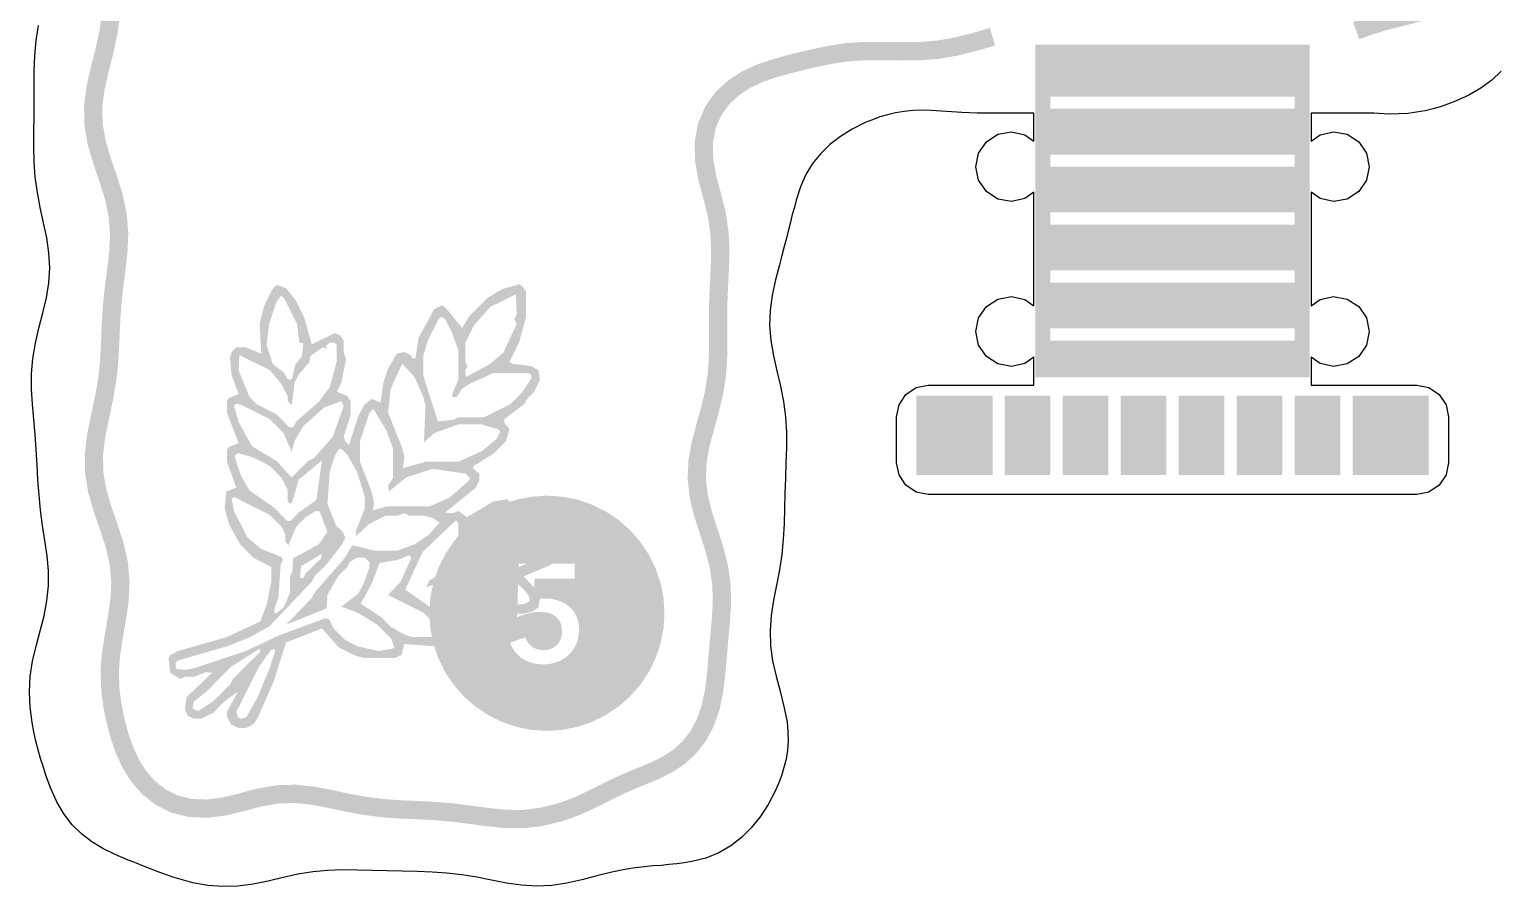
# Model space of a CAD drawing. Header units: millimetres. Extents: x 6 to 297, y 55 to 451.
# Drawn here: x 206.96 to 251.96, y 175.76 to 201.99 of the extents above; entities that cross this region are included whole.
import ezdxf

# ---------------------------------------------------------------- set-up
doc = ezdxf.new("R2010")
doc.units = ezdxf.units.MM
doc.layers.add('CUT', color=1, linetype='Continuous')
doc.layers.add('RASTER', color=7, linetype='Continuous')

msp = doc.modelspace()

# ---------------------------------------------------------------- hatches: boundary and pattern name
at = {"layer": 'RASTER'}
msp.add_hatch(color=7, dxfattribs=at).paths.add_polyline_path([(236.364, 202.037), (235.808, 201.877), (235.262, 201.74), (234.725, 201.648), (234.187, 201.607), (233.639, 201.602), (233.08, 201.609), (232.514, 201.608), (232.223, 201.591), (231.935, 201.57), (231.408, 201.489), (230.927, 201.388), (230.483, 201.283), (230.058, 201.175), (229.637, 201.056), (229.209, 200.908), (228.777, 200.708), (228.356, 200.437), (227.971, 200.083), (227.653, 199.643), (227.43, 199.128), (227.324, 198.56), (227.335, 197.966), (227.441, 197.376), (227.523, 197.069), (227.598, 196.787), (227.728, 196.263), (227.804, 195.751), (227.829, 195.236), (227.816, 194.712), (227.788, 194.175), (227.766, 193.63), (227.76, 193.085), (227.765, 192.545), (227.762, 192.016), (227.729, 191.497), (227.653, 190.981), (227.532, 190.46), (227.382, 189.925), (227.236, 189.373), (227.133, 188.805), (227.108, 188.225), (227.174, 187.646), (227.313, 187.08), (227.49, 186.532), (227.661, 186.002), (227.792, 185.486), (227.864, 184.978), (227.879, 184.467), (227.849, 183.945), (227.8, 183.41), (227.754, 182.869), (227.727, 182.581), (227.706, 182.299), (227.64, 181.778), (227.54, 181.305), (227.394, 180.884), (227.198, 180.517), (226.957, 180.208), (226.678, 179.954), (226.373, 179.751), (226.048, 179.586), (225.707, 179.442), (225.348, 179.296), (224.968, 179.131), (224.562, 178.935), (224.121, 178.713), (223.629, 178.484), (223.367, 178.385), (223.104, 178.293), (222.589, 178.167), (222.085, 178.105), (221.577, 178.107), (221.057, 178.157), (220.522, 178.229), (219.978, 178.299), (219.429, 178.347), (218.884, 178.376), (218.348, 178.398), (217.821, 178.434), (217.298, 178.5), (216.772, 178.596), (216.234, 178.711), (215.681, 178.816), (215.113, 178.876), (214.535, 178.86), (213.974, 178.763), (213.678, 178.692), (213.401, 178.611), (212.874, 178.485), (212.379, 178.421), (211.919, 178.439), (211.5, 178.545), (211.126, 178.732), (210.803, 178.987), (210.532, 179.297), (210.313, 179.646), (210.137, 180.026), (209.995, 180.429), (209.879, 180.855), (209.785, 181.304), (209.72, 181.778), (209.698, 182.287), (209.713, 182.546), (209.735, 182.812), (209.818, 183.362), (209.916, 183.923), (209.998, 184.501), (210.026, 185.093), (209.974, 185.692), (209.84, 186.283), (209.653, 186.859), (209.46, 187.414), (209.305, 187.951), (209.22, 188.474), (209.216, 188.994), (209.283, 189.525), (209.395, 190.074), (209.517, 190.638), (209.617, 191.213), (209.679, 191.79), (209.711, 192.36), (209.733, 192.919), (209.767, 193.471), (209.824, 194.022), (209.897, 194.581), (209.962, 195.153), (209.987, 195.74), (209.941, 196.335), (209.818, 196.927), (209.64, 197.504), (209.448, 198.062), (209.29, 198.601), (209.2, 199.124), (209.193, 199.642), (209.263, 200.169), (209.389, 200.713), (209.532, 201.275), (209.655, 201.851), (209.736, 202.432), (209.774, 203.008), (209.787, 203.575), (209.8, 204.131), (209.829, 204.683), (209.875, 205.239), (209.922, 205.807), (209.94, 206.388), (209.901, 206.979), (209.791, 207.568), (209.625, 208.147), (209.44, 208.708), (209.282, 209.249), (209.189, 209.773), (209.178, 210.29), (209.25, 210.813), (209.385, 211.354), (209.545, 211.914), (209.69, 212.49), (209.789, 213.073), (209.834, 213.656), (209.84, 214.229), (209.832, 214.791), (209.833, 215.341), (209.849, 215.607), (209.868, 215.863), (209.943, 216.36), (210.04, 216.818), (210.143, 217.251), (210.247, 217.664), (210.36, 218.063), (210.493, 218.449), (210.664, 218.821), (210.887, 219.169), (211.171, 219.477), (211.515, 219.728), (211.916, 219.901), (212.366, 219.985), (212.858, 219.975), (213.39, 219.878), (213.668, 219.803), (213.957, 219.726), (214.532, 219.585), (215.12, 219.501), (215.705, 219.478), (216.278, 219.496), (216.839, 219.525), (217.392, 219.544), (217.947, 219.546), (218.51, 219.541), (219.085, 219.554), (219.668, 219.608), (220.25, 219.716), (220.823, 219.865), (221.379, 220.021), (221.917, 220.144), (222.438, 220.2), (222.955, 220.172), (223.482, 220.062), (224.027, 219.894), (224.592, 219.709), (225.173, 219.55), (225.764, 219.453), (226.354, 219.427), (226.934, 219.456), (227.499, 219.508), (228.054, 219.555), (228.606, 219.584), (229.163, 219.597), (229.731, 219.614), (230.308, 219.659), (230.888, 219.747), (231.462, 219.874), (232.021, 220.014), (232.562, 220.129), (233.087, 220.185), (233.604, 220.16), (234.13, 220.054), (234.672, 219.885), (235.235, 219.692), (235.815, 219.521), (236.408, 219.412), (237.003, 219.382), (237.588, 219.419), (238.158, 219.491), (238.715, 219.566), (239.265, 219.622), (239.817, 219.654), (240.378, 219.677), (240.949, 219.713), (241.526, 219.781), (242.099, 219.884), (242.661, 220.004), (243.206, 220.108), (243.734, 220.161), (244.254, 220.14), (244.779, 220.04), (245.32, 219.873), (245.879, 219.677), (246.445, 219.5), (246.735, 219.421), (247.015, 219.362), (247.527, 219.277), (248, 219.222), (248.435, 219.17), (248.834, 219.096), (249.198, 218.982), (249.527, 218.821), (249.822, 218.61), (250.084, 218.351), (250.316, 218.044), (250.523, 217.693), (250.714, 217.299), (250.893, 216.865), (251.061, 216.389), (251.204, 215.872), (251.252, 215.599), (251.291, 215.334), (251.308, 214.82), (251.258, 214.319), (251.139, 213.81), (250.968, 213.285), (250.779, 212.743), (250.614, 212.183), (250.512, 211.61), (250.494, 211.032), (250.553, 210.463), (250.659, 209.909), (250.777, 209.371), (250.878, 208.844), (250.946, 208.322), (250.984, 207.796), (251.006, 207.261), (251.032, 206.717), (251.076, 206.172), (251.099, 205.884), (251.125, 205.6), (251.137, 205.07), (251.091, 204.581), (250.975, 204.14), (250.786, 203.753), (250.533, 203.426), (250.228, 203.164), (249.887, 202.965), (249.524, 202.819), (249.148, 202.71), (248.759, 202.615), (248.354, 202.511), (247.929, 202.381), (247.478, 202.223), (247.664, 201.694), (248.105, 201.849), (248.506, 201.972), (248.895, 202.071), (249.293, 202.168), (249.708, 202.289), (250.135, 202.462), (250.554, 202.709), (250.94, 203.041), (251.263, 203.458), (251.501, 203.945), (251.643, 204.484), (251.697, 205.05), (251.685, 205.626), (251.657, 205.931), (251.635, 206.217), (251.591, 206.753), (251.566, 207.285), (251.544, 207.827), (251.504, 208.378), (251.431, 208.933), (251.326, 209.483), (251.208, 210.022), (251.107, 210.545), (251.054, 211.052), (251.069, 211.551), (251.159, 212.054), (251.312, 212.571), (251.499, 213.106), (251.679, 213.659), (251.811, 214.227), (251.868, 214.802), (251.85, 215.374), (251.805, 215.688), (251.748, 216.004), (251.595, 216.557), (251.417, 217.064), (251.225, 217.528), (251.017, 217.957), (250.782, 218.356), (250.506, 218.719), (250.184, 219.039), (249.814, 219.302), (249.405, 219.503), (248.969, 219.639), (248.52, 219.724), (248.066, 219.778), (247.606, 219.832), (247.115, 219.914), (246.866, 219.965), (246.606, 220.037), (246.056, 220.209), (245.495, 220.406), (244.914, 220.583), (244.319, 220.697), (243.718, 220.721), (243.126, 220.662), (242.55, 220.553), (241.991, 220.434), (241.443, 220.335), (240.899, 220.271), (240.349, 220.237), (239.789, 220.214), (239.221, 220.18), (238.65, 220.123), (238.086, 220.047), (237.535, 219.977), (236.999, 219.942), (236.473, 219.968), (235.946, 220.066), (235.405, 220.226), (234.847, 220.418), (234.269, 220.597), (233.673, 220.716), (233.07, 220.745), (232.474, 220.683), (231.895, 220.56), (231.333, 220.419), (230.785, 220.298), (230.245, 220.216), (229.701, 220.174), (229.148, 220.157), (228.585, 220.144), (228.016, 220.114), (227.45, 220.066), (226.894, 220.015), (226.353, 219.988), (225.822, 220.011), (225.293, 220.098), (224.753, 220.245), (224.197, 220.428), (223.621, 220.605), (223.027, 220.727), (222.424, 220.76), (221.824, 220.697), (221.241, 220.564), (220.677, 220.406), (220.128, 220.263), (219.59, 220.163), (219.052, 220.113), (218.506, 220.101), (217.948, 220.106), (217.382, 220.104), (216.815, 220.085), (216.255, 220.056), (215.707, 220.039), (215.171, 220.06), (214.639, 220.136), (214.094, 220.27), (213.813, 220.344), (213.505, 220.427), (212.915, 220.532), (212.321, 220.544), (211.753, 220.438), (211.238, 220.215), (210.799, 219.896), (210.444, 219.512), (210.173, 219.091), (209.973, 218.659), (209.825, 218.231), (209.706, 217.809), (209.598, 217.385), (209.493, 216.941), (209.392, 216.459), (209.312, 215.933), (209.29, 215.644), (209.273, 215.353), (209.272, 214.787), (209.28, 214.228), (209.274, 213.68), (209.233, 213.142), (209.142, 212.605), (209.004, 212.06), (208.843, 211.499), (208.7, 210.919), (208.619, 210.322), (208.631, 209.718), (208.737, 209.121), (208.905, 208.542), (209.089, 207.982), (209.245, 207.439), (209.345, 206.908), (209.38, 206.378), (209.363, 205.839), (209.317, 205.285), (209.27, 204.721), (209.24, 204.152), (209.227, 203.587), (209.214, 203.033), (209.178, 202.489), (209.103, 201.949), (208.986, 201.403), (208.844, 200.845), (208.712, 200.269), (208.633, 199.675), (208.642, 199.072), (208.744, 198.474), (208.914, 197.892), (209.107, 197.33), (209.275, 196.786), (209.386, 196.256), (209.426, 195.731), (209.404, 195.197), (209.341, 194.649), (209.267, 194.087), (209.208, 193.517), (209.173, 192.948), (209.151, 192.386), (209.12, 191.836), (209.062, 191.291), (208.967, 190.745), (208.847, 190.189), (208.73, 189.617), (208.656, 189.027), (208.661, 188.427), (208.758, 187.828), (208.926, 187.244), (209.122, 186.68), (209.3, 186.134), (209.42, 185.605), (209.466, 185.082), (209.44, 184.554), (209.363, 184.011), (209.265, 183.452), (209.179, 182.883), (209.154, 182.585), (209.137, 182.282), (209.162, 181.729), (209.233, 181.209), (209.334, 180.724), (209.46, 180.262), (209.618, 179.815), (209.821, 179.379), (210.083, 178.962), (210.417, 178.58), (210.826, 178.258), (211.306, 178.019), (211.84, 177.885), (212.404, 177.861), (212.976, 177.934), (213.54, 178.069), (213.822, 178.15), (214.083, 178.214), (214.591, 178.303), (215.091, 178.316), (215.599, 178.262), (216.123, 178.162), (216.662, 178.047), (217.213, 177.946), (217.767, 177.877), (218.317, 177.839), (218.858, 177.816), (219.389, 177.788), (219.917, 177.741), (220.449, 177.674), (220.992, 177.6), (221.549, 177.547), (222.118, 177.546), (222.69, 177.616), (223.255, 177.753), (223.559, 177.858), (223.853, 177.97), (224.364, 178.208), (224.81, 178.432), (225.202, 178.621), (225.565, 178.78), (225.921, 178.924), (226.285, 179.078), (226.657, 179.268), (227.024, 179.514), (227.368, 179.828), (227.668, 180.213), (227.907, 180.66), (228.08, 181.155), (228.193, 181.685), (228.263, 182.238), (228.286, 182.535), (228.312, 182.82), (228.358, 183.36), (228.408, 183.903), (228.439, 184.459), (228.423, 185.026), (228.341, 185.595), (228.199, 186.157), (228.023, 186.704), (227.852, 187.234), (227.725, 187.746), (227.669, 188.245), (227.69, 188.742), (227.783, 189.251), (227.923, 189.778), (228.075, 190.321), (228.203, 190.877), (228.286, 191.438), (228.322, 191.997), (228.326, 192.546), (228.321, 193.084), (228.326, 193.616), (228.348, 194.149), (228.376, 194.69), (228.389, 195.243), (228.362, 195.806), (228.278, 196.372), (228.141, 196.925), (228.065, 197.214), (227.989, 197.491), (227.893, 198.023), (227.883, 198.515), (227.966, 198.965), (228.14, 199.366), (228.39, 199.71), (228.699, 199.994), (229.047, 200.217), (229.418, 200.388), (229.805, 200.522), (230.203, 200.634), (230.616, 200.738), (231.049, 200.842), (231.507, 200.938), (232.004, 201.013), (232.26, 201.032), (232.526, 201.048), (233.077, 201.049), (233.638, 201.041), (234.211, 201.047), (234.794, 201.092), (235.378, 201.191), (235.953, 201.336), (236.518, 201.498)])
h = msp.add_hatch(color=7, dxfattribs=at)
h.paths.add_polyline_path([(246.154, 201.526), (237.748, 201.526), (237.748, 191.346), (246.154, 191.346)])
h.paths.add_polyline_path([(245.687, 199.938), (245.687, 199.565), (238.215, 199.565), (238.215, 199.938), (245.687, 199.938)], flags=0)
h.paths.add_polyline_path([(245.687, 198.164), (245.687, 197.79), (238.215, 197.79), (238.215, 198.164), (245.687, 198.164)], flags=0)
h.paths.add_polyline_path([(245.687, 196.389), (245.687, 196.016), (238.215, 196.016), (238.215, 196.389), (245.687, 196.389)], flags=0)
h.paths.add_polyline_path([(245.687, 194.615), (245.687, 194.241), (238.215, 194.241), (238.215, 194.615), (245.687, 194.615)], flags=0)
h.paths.add_polyline_path([(245.687, 192.84), (245.687, 192.466), (238.215, 192.466), (238.215, 192.84), (245.687, 192.84)], flags=0)
h = msp.add_hatch(color=7, dxfattribs=at)
h.paths.add_polyline_path([(214.531, 194.171), (214.817, 194.071), (215.103, 193.713), (215.367, 193.191), (215.603, 192.355), (216.297, 192.691), (216.461, 192.641), (216.583, 192.476), (216.583, 192.119), (216.654, 191.904), (216.511, 191.189), (216.368, 190.903), (216.676, 190.781), (216.797, 190.617), (216.797, 190.188), (216.583, 189.544), (216.633, 189.38), (216.747, 189.28), (217.012, 190.116), (217.205, 190.495), (217.441, 190.688), (217.706, 190.567), (217.799, 191.189), (217.942, 191.618), (218.206, 192.069), (218.442, 192.119), (218.635, 192.026), (218.678, 191.926), (218.778, 191.926), (218.871, 192.548), (219.35, 193.427), (219.586, 193.549), (219.679, 193.499), (220.208, 192.855), (220.423, 193.213), (220.995, 193.785), (221.445, 194.049), (221.946, 194.192), (222.039, 194.142), (222.161, 193.978), (222.161, 193.191), (221.946, 192.405), (221.66, 191.833), (221.732, 191.761), (222.304, 191.69), (222.54, 191.568), (222.59, 191.26), (222.397, 190.881), (222.211, 190.71), (222.11, 190.524), (221.496, 190.066), (221.496, 189.952), (221.66, 189.759), (221.538, 189.38), (221.181, 189.022), (220.566, 188.636), (220.537, 188.565), (220.73, 188.4), (220.73, 188.186), (220.609, 187.95), (219.679, 187.206), (219.944, 187.185), (220.087, 187.256), (220.351, 187.063), (221.159, 187.542), (221.588, 187.614), (221.803, 187.399), (221.753, 186.848), (223.162, 186.898), (223.541, 186.705), (223.591, 186.398), (223.469, 186.162), (222.897, 185.59), (222.089, 185.254), (222.468, 184.846), (222.59, 184.61), (222.54, 184.303), (222.375, 184.181), (222.089, 184.11), (221.159, 184.11), (221.088, 184.038), (221.038, 183.731), (220.873, 183.609), (219.944, 183.609), (219.801, 183.681), (219.751, 183.659), (219.801, 183.538), (219.751, 183.23), (219.443, 183.109), (218.442, 183.18), (218.349, 182.844), (218.156, 182.751), (217.226, 182.751), (216.94, 182.823), (216.418, 183.087), (215.918, 183.659), (214.817, 183.23), (214.438, 182.036), (213.959, 180.942), (213.816, 180.727), (213.58, 180.606), (213.365, 180.606), (213.129, 180.727), (213.007, 180.963), (213.007, 181.106), (213.344, 181.728), (212.915, 181.414), (212.6, 181.085), (212.221, 180.892), (212.006, 180.892), (211.813, 180.985), (211.72, 181.178), (211.77, 181.557), (212.557, 182.3), (212.364, 182.322), (212.006, 182.179), (211.72, 182.179), (211.577, 182.107), (211.27, 182.3), (211.22, 182.751), (211.27, 182.844), (211.506, 182.966), (213.007, 183.395), (214.03, 183.874), (214.223, 184.396), (214.366, 185.111), (214.366, 185.54), (213.844, 185.804), (213.415, 186.233), (213.079, 186.827), (212.936, 187.328), (212.986, 187.85), (213.294, 187.971), (213.007, 188.758), (213.007, 189.115), (213.058, 189.208), (213.365, 189.33), (213.007, 190.259), (213.007, 190.617), (213.058, 190.71), (213.365, 190.831), (213.151, 191.403), (213.1, 191.926), (213.151, 192.119), (213.294, 192.262), (213.58, 192.262), (214.059, 192.069), (214.009, 192.977), (214.152, 193.549), (214.416, 194.071)])
h.paths.add_polyline_path([(221.853, 193.885), (221.066, 193.499), (220.566, 192.927), (220.301, 192.405), (220.301, 191.833), (220.373, 191.69), (220.301, 191.547), (220.323, 191.353), (221.038, 191.74), (221.467, 192.097), (221.875, 192.977), (221.803, 193.12), (221.875, 193.263)], flags=0)
h.paths.add_polyline_path([(214.652, 193.835), (214.509, 193.62), (214.295, 192.977), (214.223, 192.333), (214.416, 191.74), (214.745, 191.496), (214.845, 191.311), (214.938, 191.26), (215.01, 191.332), (215.103, 191.74), (215.296, 191.976), (215.346, 192.383), (215.224, 192.405), (215.153, 192.977), (214.745, 193.785)], flags=0)
h.paths.add_polyline_path([(219.586, 193.191), (219.493, 193.141), (219.157, 192.476), (219.014, 191.976), (219.014, 191.403), (219.465, 189.995), (219.944, 190.045), (220.087, 190.116), (220.873, 190.116), (221.681, 190.524), (222.039, 190.881), (222.325, 191.311), (222.325, 191.425), (222.232, 191.475), (221.159, 191.475), (220.423, 191.139), (220.208, 190.996), (220.037, 190.738), (219.922, 190.738), (219.894, 190.81), (220.087, 191.26), (220.087, 192.19), (219.894, 192.712), (219.679, 193.141)], flags=0)
h.paths.add_polyline_path([(216.154, 192.405), (216.032, 192.312), (216.061, 192.212), (215.939, 192.262), (215.56, 191.997), (215.532, 191.811), (215.203, 191.425), (215.081, 191.189), (214.988, 190.495), (214.867, 190.617), (214.867, 190.76), (214.674, 191.139), (214.316, 191.568), (213.386, 192.026), (213.365, 191.547), (213.701, 190.738), (213.916, 190.524), (214.531, 190.209), (214.917, 189.809), (215.031, 189.809), (215.131, 189.995), (215.818, 190.595), (216.154, 191.046), (216.368, 191.833), (216.368, 192.333), (216.297, 192.405)], flags=0)
h.paths.add_polyline_path([(218.371, 191.761), (218.013, 190.974), (217.942, 190.259), (218.371, 189.187), (218.442, 188.901), (218.392, 188.565), (219.086, 188.758), (220.087, 188.758), (220.823, 189.094), (221.252, 189.451), (221.374, 189.687), (221.302, 189.759), (220.802, 189.902), (220.087, 189.902), (219.35, 189.637), (219.036, 189.351), (219.086, 190.474), (219.014, 190.76), (218.75, 191.353)], flags=0)
h.paths.add_polyline_path([(216.511, 190.617), (215.989, 190.424), (215.346, 189.852), (215.081, 189.401), (214.988, 189.065), (214.745, 189.637), (214.316, 190.066), (213.508, 190.474), (213.294, 190.545), (213.222, 190.474), (213.365, 189.973), (213.773, 189.237), (214.531, 188.779), (214.988, 188.279), (215.489, 188.779), (215.675, 188.879), (216.247, 189.523), (216.583, 190.474)], flags=0)
h.paths.add_polyline_path([(217.491, 190.381), (217.37, 190.259), (217.083, 189.401), (217.083, 188.758), (217.441, 187.828), (217.513, 187.471), (217.462, 187.277), (217.942, 187.399), (219.229, 187.399), (219.822, 187.664), (220.394, 188.164), (220.444, 188.257), (220.301, 188.4), (219.3, 188.543), (218.492, 188.279), (217.963, 187.85), (217.942, 188.043), (218.085, 188.257), (218.085, 189.187), (217.892, 189.709)], flags=0)
h.paths.add_polyline_path([(216.49, 189.165), (216.418, 189.137), (216.297, 188.901), (216.154, 188.472), (216.082, 187.471), (216.347, 186.806), (216.533, 186.634), (216.633, 186.448), (216.533, 186.233), (216.032, 185.59), (215.703, 185.275), (215.603, 185.089), (214.316, 183.731), (213.723, 183.395), (213.007, 183.109), (211.506, 182.679), (211.434, 182.608), (211.456, 182.415), (211.792, 182.393), (212.078, 182.465), (213.58, 182.966), (214.652, 183.466), (216.011, 183.967), (216.132, 183.945), (216.275, 183.659), (216.633, 183.302), (217.012, 183.109), (217.656, 182.966), (218.135, 183.058), (218.035, 183.345), (217.605, 183.774), (217.033, 184.131), (216.511, 184.324), (217.033, 184.732), (217.226, 185.111), (217.37, 185.54), (217.37, 185.683), (217.226, 185.826), (217.012, 185.826), (216.776, 185.704), (216.676, 185.518), (216.418, 185.275), (216.082, 184.682), (216.061, 184.274), (214.817, 183.774), (215.603, 184.589), (215.703, 184.775), (216.604, 185.804), (216.847, 186.205), (217.513, 186.04), (218.228, 186.04), (218.75, 186.233), (219.179, 186.519), (219.515, 186.898), (219.3, 187.041), (219.014, 187.113), (218.585, 187.113), (218.442, 187.185), (218.228, 187.113), (217.87, 187.113), (217.348, 186.848), (216.962, 186.491), (216.962, 186.662), (217.226, 187.328), (217.226, 187.685), (216.991, 188.45), (216.676, 188.994)], flags=0)
h.paths.add_polyline_path([(213.344, 189.022), (213.243, 188.951), (213.294, 188.758), (213.437, 188.329), (213.701, 187.878), (214.459, 187.349), (214.845, 186.949), (214.96, 186.949), (215.203, 187.206), (215.746, 187.592), (215.918, 188.808), (215.203, 188.207), (215.01, 187.542), (214.938, 187.471), (214.867, 187.542), (214.867, 187.9), (214.674, 188.279), (214.316, 188.636), (213.794, 188.901)], flags=0)
h.paths.add_polyline_path([(213.222, 187.685), (213.151, 187.614), (213.222, 187.256), (213.63, 186.448), (214.059, 186.09), (214.674, 185.847), (214.724, 185.754), (214.652, 185.611), (214.581, 184.61), (214.438, 184.181), (214.509, 184.11), (214.745, 184.303), (214.938, 184.753), (214.938, 185.254), (215.01, 185.397), (215.031, 185.804), (215.818, 186.233), (216.082, 186.612), (215.846, 187.235), (215.725, 187.256), (215.417, 187.063), (215.131, 186.777), (214.888, 186.205), (214.795, 186.326), (214.795, 186.541), (214.674, 186.777), (214.316, 187.134)], flags=0)
h.paths.add_polyline_path([(221.496, 187.378), (220.78, 187.063), (220.351, 186.634), (219.801, 185.254), (220.466, 184.775), (220.637, 184.589), (220.873, 184.467), (221.088, 184.396), (222.089, 184.396), (222.282, 184.489), (222.254, 184.632), (222.11, 184.846), (221.681, 185.204), (221.016, 185.468), (220.659, 185.468), (220.516, 185.397), (220.444, 185.468), (220.752, 185.661), (221.181, 186.162), (221.445, 186.755), (221.517, 187.041)], flags=0)
h.paths.add_polyline_path([(220.015, 186.97), (218.993, 185.99), (218.464, 184.846), (219.179, 184.346), (219.493, 184.017), (219.729, 183.895), (220.587, 183.824), (220.78, 183.917), (220.68, 184.131), (220.466, 184.417), (220.108, 184.703), (219.443, 185.039), (219.107, 184.918), (219.207, 185.132), (219.393, 185.232), (219.679, 185.518), (219.944, 186.04), (220.087, 186.541), (220.087, 186.898)], flags=0)
h.paths.add_polyline_path([(222.304, 186.684), (221.946, 186.612), (221.567, 186.419), (221.109, 185.704), (221.588, 185.54), (221.946, 185.54), (222.754, 185.876), (223.255, 186.376), (223.305, 186.469), (223.255, 186.562), (222.804, 186.684)], flags=0)
h.paths.add_polyline_path([(215.918, 185.947), (215.274, 185.561), (215.246, 185.204), (215.346, 185.204), (215.417, 185.347), (215.889, 185.804)], flags=0)
h.paths.add_polyline_path([(218.585, 185.897), (218.228, 185.754), (217.677, 185.661), (217.441, 185.039), (217.105, 184.417), (217.748, 183.988), (217.992, 183.731), (218.442, 183.466), (218.657, 183.395), (219.443, 183.395), (219.515, 183.538), (219.393, 183.774), (219.036, 184.131), (217.942, 184.682), (218.321, 185.089), (218.657, 185.826)], flags=0)
h.paths.add_polyline_path([(214.009, 183.037), (213.129, 182.486), (212.385, 181.728), (211.985, 181.414), (211.956, 181.199), (212.128, 181.128), (212.6, 181.442), (213.1, 181.943), (213.201, 182.129), (214.03, 182.944)], flags=0)
h.paths.add_polyline_path([(214.438, 183.037), (214.345, 182.987), (213.987, 182.486), (213.294, 181.106), (213.344, 180.942), (213.437, 180.892), (213.601, 180.942), (213.937, 181.535), (214.295, 182.393), (214.488, 182.987)], flags=0)
h = msp.add_hatch(color=7, dxfattribs=at)
h.paths.add_polyline_path([(249.797, 190.785), (234.106, 190.785), (234.106, 188.357), (249.797, 188.357)])
h.paths.add_polyline_path([(247.462, 190.785), (247.462, 188.357), (247.088, 188.357), (247.088, 190.785), (247.462, 190.785)], flags=0)
h.paths.add_polyline_path([(245.687, 190.785), (245.687, 188.357), (245.314, 188.357), (245.314, 190.785), (245.687, 190.785)], flags=0)
h.paths.add_polyline_path([(243.913, 190.785), (243.913, 188.357), (243.539, 188.357), (243.539, 190.785), (243.913, 190.785)], flags=0)
h.paths.add_polyline_path([(242.138, 190.785), (242.138, 188.357), (241.765, 188.357), (241.765, 190.785), (242.138, 190.785)], flags=0)
h.paths.add_polyline_path([(240.364, 190.785), (240.364, 188.357), (239.99, 188.357), (239.99, 190.785), (240.364, 190.785)], flags=0)
h.paths.add_polyline_path([(238.589, 190.785), (238.589, 188.357), (238.215, 188.357), (238.215, 190.785), (238.589, 190.785)], flags=0)
h.paths.add_polyline_path([(236.814, 190.785), (236.814, 188.357), (236.441, 188.357), (236.441, 190.785), (236.814, 190.785)], flags=0)
h = msp.add_hatch(color=7, dxfattribs=at)
h.paths.add_polyline_path([(226.401, 184.123), (226.371, 183.653), (226.279, 183.191), (226.127, 182.746), (225.919, 182.323), (225.657, 181.932), (225.347, 181.578), (224.993, 181.267), (224.601, 181.006), (224.179, 180.797), (223.733, 180.646), (223.272, 180.554), (222.802, 180.523), (222.332, 180.554), (221.87, 180.646), (221.424, 180.797), (221.002, 181.006), (220.61, 181.267), (220.256, 181.578), (219.946, 181.932), (219.684, 182.323), (219.476, 182.746), (219.325, 183.191), (219.233, 183.653), (219.202, 184.123), (219.233, 184.593), (219.325, 185.055), (219.476, 185.501), (219.684, 185.923), (219.946, 186.314), (220.256, 186.668), (220.61, 186.979), (221.002, 187.24), (221.424, 187.449), (221.87, 187.6), (222.332, 187.692), (222.802, 187.723), (223.272, 187.692), (223.733, 187.6), (224.179, 187.449), (224.601, 187.24), (224.993, 186.979), (225.347, 186.668), (225.657, 186.314), (225.919, 185.923), (226.127, 185.501), (226.279, 185.055), (226.371, 184.593)])
h.paths.add_polyline_path([(223.651, 185.185), (223.651, 185.644), (221.939, 185.644), (221.888, 184), (221.906, 184.008), (221.924, 184.017), (221.942, 184.025), (221.961, 184.033), (221.981, 184.041), (222.001, 184.048), (222.022, 184.056), (222.043, 184.064), (222.065, 184.071), (222.087, 184.078), (222.109, 184.085), (222.132, 184.092), (222.154, 184.098), (222.176, 184.105), (222.199, 184.111), (222.222, 184.117), (222.245, 184.122), (222.268, 184.128), (222.291, 184.133), (222.314, 184.137), (222.338, 184.142), (222.361, 184.146), (222.385, 184.149), (222.409, 184.153), (222.432, 184.156), (222.456, 184.158), (222.479, 184.161), (222.502, 184.162), (222.524, 184.164), (222.546, 184.165), (222.568, 184.165), (222.589, 184.166), (222.62, 184.165), (222.651, 184.164), (222.681, 184.162), (222.711, 184.159), (222.742, 184.155), (222.772, 184.15), (222.802, 184.144), (222.831, 184.138), (222.861, 184.13), (222.889, 184.121), (222.917, 184.111), (222.944, 184.1), (222.971, 184.087), (222.997, 184.073), (223.022, 184.057), (223.046, 184.04), (223.069, 184.022), (223.091, 184.002), (223.113, 183.981), (223.132, 183.959), (223.151, 183.935), (223.169, 183.91), (223.186, 183.883), (223.201, 183.855), (223.215, 183.826), (223.227, 183.794), (223.237, 183.761), (223.246, 183.726), (223.252, 183.689), (223.257, 183.65), (223.259, 183.609), (223.26, 183.567), (223.26, 183.533), (223.258, 183.5), (223.254, 183.469), (223.249, 183.438), (223.243, 183.407), (223.235, 183.378), (223.226, 183.35), (223.216, 183.322), (223.204, 183.296), (223.192, 183.27), (223.178, 183.246), (223.163, 183.223), (223.148, 183.201), (223.131, 183.18), (223.113, 183.16), (223.095, 183.142), (223.075, 183.124), (223.055, 183.108), (223.034, 183.092), (223.012, 183.078), (222.989, 183.065), (222.966, 183.053), (222.941, 183.042), (222.916, 183.031), (222.891, 183.022), (222.865, 183.015), (222.838, 183.008), (222.811, 183.003), (222.784, 182.999), (222.756, 182.996), (222.728, 182.994), (222.7, 182.993), (222.65, 182.995), (222.601, 183), (222.555, 183.008), (222.51, 183.02), (222.466, 183.036), (222.425, 183.054), (222.385, 183.076), (222.347, 183.102), (222.311, 183.13), (222.278, 183.16), (222.248, 183.193), (222.22, 183.227), (222.195, 183.264), (222.172, 183.303), (222.152, 183.345), (222.135, 183.388), (221.672, 183.218), (221.704, 183.144), (221.74, 183.073), (221.781, 183.007), (221.826, 182.945), (221.875, 182.887), (221.929, 182.832), (221.987, 182.782), (222.05, 182.736), (222.116, 182.695), (222.187, 182.659), (222.261, 182.629), (222.339, 182.604), (222.42, 182.585), (222.505, 182.571), (222.594, 182.563), (222.687, 182.56), (222.743, 182.561), (222.798, 182.564), (222.852, 182.57), (222.906, 182.578), (222.958, 182.588), (223.01, 182.601), (223.061, 182.615), (223.112, 182.632), (223.161, 182.651), (223.208, 182.672), (223.254, 182.695), (223.299, 182.72), (223.341, 182.747), (223.383, 182.776), (223.422, 182.807), (223.46, 182.84), (223.496, 182.875), (223.531, 182.912), (223.563, 182.951), (223.593, 182.992), (223.622, 183.034), (223.648, 183.079), (223.673, 183.125), (223.696, 183.174), (223.716, 183.224), (223.734, 183.276), (223.749, 183.329), (223.761, 183.384), (223.771, 183.441), (223.777, 183.5), (223.781, 183.56), (223.783, 183.622), (223.782, 183.678), (223.778, 183.733), (223.772, 183.786), (223.763, 183.838), (223.752, 183.888), (223.739, 183.936), (223.723, 183.983), (223.704, 184.027), (223.684, 184.071), (223.661, 184.112), (223.637, 184.152), (223.61, 184.19), (223.582, 184.226), (223.552, 184.261), (223.52, 184.294), (223.486, 184.325), (223.45, 184.354), (223.412, 184.382), (223.374, 184.408), (223.333, 184.432), (223.291, 184.454), (223.248, 184.474), (223.203, 184.493), (223.156, 184.51), (223.109, 184.525), (223.06, 184.537), (223.01, 184.548), (222.959, 184.557), (222.908, 184.564), (222.855, 184.569), (222.801, 184.572), (222.746, 184.573), (222.726, 184.573), (222.705, 184.573), (222.683, 184.572), (222.661, 184.571), (222.638, 184.57), (222.615, 184.569), (222.591, 184.567), (222.566, 184.565), (222.541, 184.562), (222.518, 184.56), (222.495, 184.557), (222.473, 184.553), (222.452, 184.549), (222.432, 184.545), (222.412, 184.54), (222.394, 184.535), (222.424, 185.185), (223.651, 185.185)], flags=0)

# ---------------------------------------------------------------- linework, layer by layer
at = {"layer": 'CUT'}
msp.add_lwpolyline([(252.016, 200.71), (251.722, 200.436), (251.39, 200.195), (251.023, 199.982), (250.618, 199.793), (250.397, 199.713), (250.175, 199.631), (249.931, 199.565), (249.686, 199.5), (249.421, 199.457), (249.154, 199.419), (248.868, 199.407), (248.583, 199.403), (248.115, 199.425), (247.649, 199.431), (247.182, 199.431), (246.715, 199.431), (246.194, 199.431), (246.194, 198.573), (246.469, 198.767), (246.881, 198.858), (247.296, 198.783), (247.65, 198.553), (247.887, 198.204), (247.97, 197.79), (247.887, 197.377), (247.65, 197.028), (247.296, 196.798), (246.881, 196.722), (246.469, 196.814), (246.194, 197.008), (246.194, 193.529), (246.469, 193.723), (246.881, 193.815), (247.296, 193.739), (247.65, 193.509), (247.887, 193.16), (247.97, 192.747), (247.887, 192.333), (247.65, 191.984), (247.296, 191.754), (246.881, 191.679), (246.469, 191.77), (246.194, 191.964), (246.194, 191.105), (249.427, 191.105), (249.797, 191.032), (250.113, 190.821), (250.324, 190.505), (250.397, 190.135), (250.397, 188.727), (250.324, 188.357), (250.113, 188.041), (249.797, 187.83), (249.427, 187.756), (234.476, 187.756), (234.106, 187.83), (233.79, 188.041), (233.579, 188.357), (233.505, 188.727), (233.505, 190.135), (233.579, 190.505), (233.79, 190.821), (234.106, 191.032), (234.476, 191.105), (237.708, 191.105), (237.708, 191.964), (237.434, 191.77), (237.022, 191.679), (236.607, 191.754), (236.253, 191.984), (236.016, 192.333), (235.933, 192.747), (236.016, 193.16), (236.253, 193.509), (236.607, 193.739), (237.022, 193.815), (237.434, 193.723), (237.708, 193.529), (237.708, 197.008), (237.434, 196.814), (237.022, 196.722), (236.607, 196.798), (236.253, 197.028), (236.016, 197.377), (235.933, 197.79), (236.016, 198.204), (236.253, 198.553), (236.607, 198.783), (237.022, 198.858), (237.434, 198.767), (237.708, 198.573), (237.708, 199.431), (237.375, 199.431), (236.908, 199.431), (236.441, 199.431), (235.973, 199.431), (235.505, 199.451), (235.037, 199.484), (234.57, 199.515), (234.287, 199.517), (234.004, 199.512), (233.739, 199.48), (233.475, 199.44), (233.23, 199.378), (232.988, 199.312), (232.766, 199.227), (232.546, 199.143), (232.146, 198.944), (231.787, 198.72), (231.466, 198.471), (231.182, 198.195), (230.936, 197.888), (230.732, 197.547), (230.566, 197.173), (230.43, 196.764), (230.376, 196.548), (230.313, 196.331), (230.259, 196.096), (230.194, 195.86), (230.134, 195.606), (230.062, 195.35), (229.994, 195.073), (229.917, 194.792), (229.801, 194.325), (229.699, 193.86), (229.634, 193.397), (229.618, 192.934), (229.654, 192.471), (229.735, 192.007), (229.841, 191.541), (229.951, 191.074), (230.042, 190.605), (230.104, 190.135), (230.132, 189.666), (230.132, 189.197), (230.118, 188.729), (230.1, 188.262), (230.086, 187.795), (230.076, 187.328), (230.063, 186.861), (230.036, 186.392), (229.988, 185.923), (229.917, 185.455), (229.828, 184.987), (229.738, 184.521), (229.666, 184.056), (229.631, 183.593), (229.646, 183.13), (229.71, 182.667), (229.815, 182.202), (229.939, 181.736), (230.058, 181.267), (230.151, 180.795), (230.178, 180.503), (230.188, 180.207), (230.162, 179.929), (230.124, 179.653), (230.057, 179.397), (229.984, 179.143), (229.89, 178.911), (229.793, 178.68), (229.572, 178.267), (229.326, 177.894), (229.057, 177.558), (228.76, 177.261), (228.43, 177.005), (228.065, 176.794), (227.666, 176.632), (227.233, 176.52), (227.005, 176.487), (226.777, 176.451), (226.535, 176.432), (226.295, 176.406), (226.039, 176.389), (225.785, 176.359), (225.513, 176.332), (225.237, 176.287), (224.784, 176.199), (224.328, 176.084), (223.87, 175.962), (223.411, 175.857), (222.95, 175.788), (222.488, 175.767), (222.027, 175.796), (221.567, 175.863), (221.109, 175.951), (220.652, 176.041), (220.197, 176.118), (219.741, 176.171), (219.285, 176.202), (218.829, 176.217), (218.372, 176.225), (217.914, 176.235), (217.457, 176.249), (217, 176.263), (216.544, 176.268), (216.089, 176.253), (215.634, 176.208), (215.179, 176.133), (214.723, 176.034), (214.265, 175.926), (213.806, 175.832), (213.345, 175.77), (212.884, 175.757), (212.422, 175.795), (211.959, 175.877), (211.672, 175.953), (211.388, 176.033), (211.126, 176.127), (210.87, 176.217), (210.635, 176.313), (210.403, 176.399), (210.19, 176.49), (209.98, 176.57), (209.581, 176.741), (209.212, 176.921), (208.867, 177.126), (208.55, 177.368), (208.265, 177.652), (208.016, 177.979), (207.802, 178.348), (207.617, 178.755), (207.538, 178.976), (207.453, 179.198), (207.38, 179.438), (207.3, 179.681), (207.231, 179.943), (207.158, 180.209), (207.099, 180.495), (207.043, 180.782), (206.983, 181.251), (206.96, 181.718), (206.984, 182.186), (207.056, 182.653), (207.166, 183.119), (207.291, 183.582), (207.409, 184.044), (207.497, 184.505), (207.542, 184.964), (207.54, 185.424), (207.5, 185.885), (207.436, 186.347), (207.365, 186.811), (207.302, 187.275), (207.254, 187.74), (207.221, 188.204), (207.196, 188.668), (207.169, 189.131), (207.134, 189.594), (207.092, 190.057), (207.051, 190.521), (207.024, 190.986), (207.024, 191.453), (207.064, 191.919), (207.142, 192.386), (207.251, 192.851), (207.372, 193.314), (207.481, 193.776), (207.556, 194.236), (207.583, 194.695), (207.558, 195.154), (207.49, 195.615), (207.394, 196.077), (207.292, 196.541), (207.204, 197.006), (207.141, 197.472), (207.107, 197.937), (207.096, 198.402), (207.098, 198.866), (207.102, 199.33), (207.103, 199.793), (207.101, 200.257), (207.104, 200.721), (207.123, 201.186), (207.167, 201.652), (207.239, 202.117)], dxfattribs=at)

doc.saveas('drawing.dxf')
